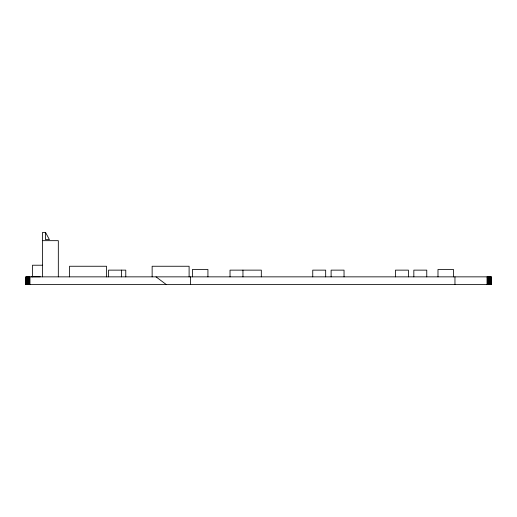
<?xml version="1.0" encoding="UTF-8"?>
<svg xmlns="http://www.w3.org/2000/svg" width="517" height="517" viewBox="0 0 517 517"><rect width="100%" height="100%" fill="white"/><g stroke="black" fill="none" stroke-linecap="round" stroke-linejoin="round"><path stroke-width="0.78" d="M45.528 232.392L45.528 239.63L49.406 239.63L45.528 232.392L42.556 232.392L42.556 276.853M42.556 240.663L58.324 240.663L58.324 276.853M42.556 265.221L32.474 265.221L32.474 276.853M31.253 276.769L40.274 276.769M156.018 276.853L166.358 284.608M491.027 276.853L491.027 284.608M490.827 276.853L490.827 284.608M490.549 276.853L490.549 284.608M490.2 276.853L490.2 284.608M489.793 276.853L489.793 284.608M489.321 276.853L489.321 284.608M488.798 276.853L488.798 284.608M488.242 276.853L488.242 284.608M487.647 276.853L487.647 284.608M487.033 276.853L487.033 284.608M454.96 276.853L454.96 284.608M453.499 276.853L453.499 269.486L437.989 269.486L437.989 276.853M426.758 276.853L426.758 270.132L413.833 270.132L413.833 276.853M408.391 276.853L408.391 270.132L395.466 270.132L395.466 276.853M344.038 276.853L344.038 270.132L331.113 270.132L331.113 276.853M325.671 276.853L325.671 270.132L312.746 270.132L312.746 276.853M261.318 276.853L261.318 270.132L230.026 270.132L230.026 276.853M242.951 270.132L242.951 276.853M207.924 276.853L207.924 269.486L192.414 269.486L192.414 276.853M190.476 276.853L190.476 284.608M189.106 276.853L189.106 266.255L152.14 266.255L152.14 276.853M125.773 276.853L125.773 270.132L108.57 270.132L108.57 276.853M121.495 270.132L121.495 276.853M106.515 276.853L106.515 266.255L69.549 266.255L69.549 276.853M29.967 276.853L29.967 284.608M29.353 276.853L29.353 284.608M28.758 276.853L28.758 284.608M28.202 276.853L28.202 284.608M27.679 276.853L27.679 284.608M27.207 276.853L27.207 284.608M26.8 276.853L26.8 284.608M26.451 276.853L26.451 284.608M26.173 276.853L26.173 284.608M25.973 276.853L25.973 284.608M491.15 276.853L25.85 276.853L25.85 284.608L491.15 284.608L491.15 276.853"/></g></svg>
